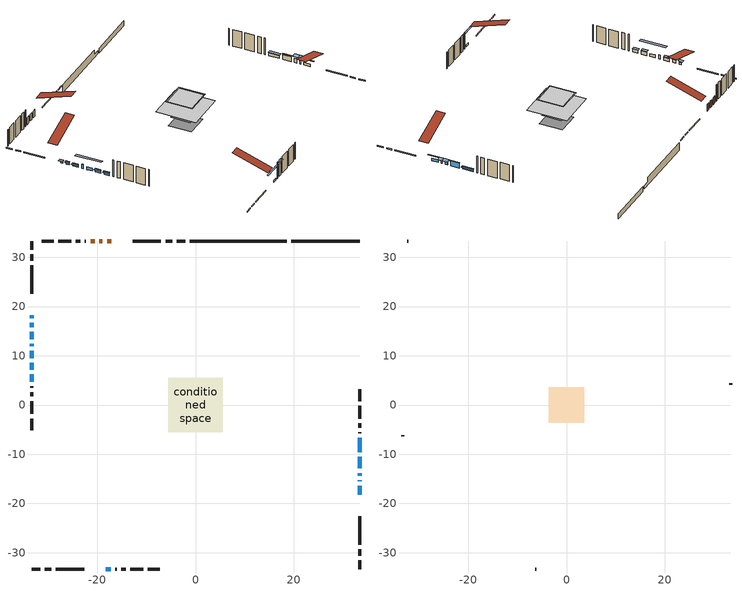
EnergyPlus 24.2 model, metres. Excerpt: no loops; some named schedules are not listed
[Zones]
conditioned space
 floor outside (Floor1 construction): -2.69,-2.69 -2.69,2.69 2.69,2.69 2.69,-2.69 z1.25
 floor adiabatic (AdiabaticFloorConstruction): -5.55,-5.55 -5.55,5.55 5.55,5.55 5.55,-5.55 z3.69
 floor foundation (Slab1 construction): -2.69,-2.69 -2.69,2.69 2.69,2.69 2.69,-2.69 z-1.28
 floor foundation (Slab1 construction 1): -3.2,-3.2 -3.2,3.2 3.2,3.2 3.2,-3.2 z-1.04
 wall outside (RimJoist1 construction): -2.07,33.32 -3.8,33.32 / -33.32,-33.32 -31.59,-33.32 / -33.32,33.32 -33.32,31.59 / 33.32,-33.32 33.32,-31.59 z1.25:1.55
 wall outside (RimJoist2 construction): -4.73,33.32 -6.09,33.32 / -30.66,-33.32 -29.3,-33.32 / -33.32,30.66 -33.32,29.3 / 33.32,-30.66 33.32,-29.3 z1.25:1.55
 wall outside (RimJoist3 construction): -7.02,33.32 -12.75,33.32 / -28.37,-33.32 -22.64,-33.32 / -33.32,28.37 -33.32,22.64 / 33.32,-28.37 33.32,-22.64 z1.25:1.55
 wall outside (AdiabaticWallConstruction 1): -17.16,33.32 -17.97,33.32 / -18.89,33.32 -19.52,33.32 / -20.45,33.32 -21.32,33.32 z1.25:3.28
 wall outside (AdiabaticWallConstruction): -33.32,18.22 -33.32,17.61 / -18.22,-33.32 -17.21,-33.32 z1.25:1.86; -33.32,16.69 -33.32,15.77 z1.25:2.17; -33.32,14.84 -33.32,13.37 / -33.32,11 -33.32,9.53 / -33.32,6.2 -33.32,4.73 / 33.32,-9.63 33.32,-6.69 z1.25:2.11; 33.32,-18.22 33.32,-16.45 z1.25:2.01; -33.32,12.44 -33.32,11.93 / 33.32,-15.52 33.32,-15.31 / 33.32,-14.39 33.32,-13.83 z1.25:2.47; 33.32,-12.9 33.32,-10.56 z1.25:2.67; -33.32,8.6 -33.32,7.13 z1.25:2.27
 wall outside (Wall1 construction): -22.25,33.32 -22.5,33.32 / -16.28,-33.32 -16.03,-33.32 / -33.32,3.8 -33.32,3.55 / 33.32,-5.76 33.32,-5.51 z1.25:6.13
 wall outside (Wall2 construction): -23.43,33.32 -24.32,33.32 / -15.1,-33.32 -14.21,-33.32 / -33.32,2.62 -33.32,1.73 / 33.32,-4.58 33.32,-3.69 z1.25:6.13
 wall outside (Wall3 construction): -25.25,33.32 -27.87,33.32 / -13.28,-33.32 -10.66,-33.32 / -33.32,0.81 -33.32,-1.82 / 33.32,-2.76 33.32,-0.14 z1.25:6.13
 wall outside (Wall4 construction): -28.8,33.32 -31.23,33.32 / -9.73,-33.32 -7.3,-33.32 / -33.32,-2.75 -33.32,-5.18 / 33.32,0.79 33.32,3.22 z1.25:6.13
 wall foundation (FoundationWall1 construction): 33.32,33.32 19.45,33.32 z-1.28:0.15
 wall foundation (FoundationWall2 construction): -1.14,33.32,-1.04 -1.14,33.32,1.25 16.55,33.32,1.25 16.55,33.32,-0.07 18.52,33.32,-0.07 18.52,33.32,-1.04
 window (WindowConstruction 7): -33.32,18.22 -33.32,17.61 z1.25:1.86
 window (WindowConstruction 5): -33.32,16.68 -33.32,15.77 z1.25:2.16
 window (WindowConstruction 6): -33.32,14.84 -33.32,13.37 z1.25:2.11
 window (WindowConstruction 10): 33.32,-18.22 33.32,-16.45 z1.25:2.01
 window (WindowConstruction 11): -33.32,12.44 -33.32,11.93 z1.25:2.47
 window (WindowConstruction 12): -18.22,-33.32 -17.21,-33.32 z1.25:1.86
 window (WindowConstruction 8): 33.32,-15.52 33.32,-15.31 z1.25:2.47
 window (WindowConstruction 9): 33.32,-14.38 33.32,-13.83 z1.25:2.47
 window (WindowConstruction): 33.32,-12.9 33.32,-10.56 z1.25:2.67
 window (WindowConstruction 1): -33.32,11 -33.32,9.53 z1.25:2.11
 window (WindowConstruction 2): -33.32,8.6 -33.32,7.13 z1.25:2.26
 window (WindowConstruction 3): -33.32,6.2 -33.32,4.73 z1.25:2.11
 window (WindowConstruction 4): 33.32,-9.63 33.32,-6.69 z1.25:2.11
 door (Door): -17.16,33.32 -17.96,33.32 z1.25:3.28
 door (Door 1): -18.89,33.32 -19.52,33.32 z1.25:3.28
 door (Door 2): -20.45,33.32 -21.32,33.32 z1.25:3.28
 ceiling adiabatic (AdiabaticFloorConstruction): 5.55,-5.55 5.55,5.55 -5.55,5.55 -5.55,-5.55 z3.69
attic - vented
 floor to conditioned space (Floor2 construction Reversed): -3.4,-3.4 -3.4,3.4 3.4,3.4 3.4,-3.4 z6.13
 floor to conditioned space (Floor3 construction Reversed): -3.64,-3.64 -3.64,3.64 3.64,3.64 3.64,-3.64 z6.13
 wall outside (Wall5 construction): -32.16,33.32 -32.39,33.32 / -6.37,-33.32 -6.14,-33.32 / -33.32,-6.11 -33.32,-6.33 / 33.32,4.15 33.32,4.38 z1.25:6.13
 roof outside (Roof1 construction): -16.23,33.32,6.13 -16.23,23.61,9.36 -13.68,23.61,9.36 -13.68,33.32,6.13; -19.15,-33.32,6.13 -19.15,-23.61,9.36 -21.71,-23.61,9.36 -21.71,-33.32,6.13; -33.32,19.15,6.13 -23.61,19.15,9.36 -23.61,21.71,9.36 -33.32,21.71,6.13; 33.32,-19.15,6.13 23.61,-19.15,9.36 23.61,-21.71,9.36 33.32,-21.71,6.13
shading: -33.32,17.31 -33.32,18.52 -34.07,18.52 -34.07,17.31 z2.16; -33.32,15.71 -33.32,16.75 -34.07,16.75 -34.07,15.71 z2.23; -33.32,13.31 -33.32,14.9 -34.07,14.9 -34.07,13.31 z2.17; 33.32,-15.54 33.32,-19.13 33.61,-19.13 33.61,-15.54 z2.92; -13.55,-33.32 -21.88,-33.32 -21.88,-33.61 -13.55,-33.61 z5.52; 33.32,-14.85 33.32,-15.98 34.53,-15.98 34.53,-14.85 z2.93; 33.32,-13.37 33.32,-14.84 34.53,-14.84 34.53,-13.37 z2.93; 33.32,-10.41 33.32,-13.05 33.61,-13.05 33.61,-10.41 z2.82; -33.32,6.63 -33.32,13.9 -34.07,13.9 -34.07,6.63 z5.01; -33.32,7.07 -33.32,8.66 -34.07,8.66 -34.07,7.07 z2.33; -33.32,4.67 -33.32,6.26 -34.07,6.26 -34.07,4.67 z2.17; 33.32,-6.62 33.32,-9.69 34.07,-9.69 34.07,-6.62 z2.17
[Building]
Building 1: Terrain=Suburbs
[Site:Location]
Point Petre AUT_ON: Latitude {deg}=43.83; Longitude {deg}=-77.15; Time Zone {hr}=-5; Elevation {m}=79; Keep Site Location Information=Yes
[Site:GroundTemperature:Shallow]
3.7516, 1.80644, 1.65067, 2.57374, 6.27937, 9.96774, 13.1654, 15.191, 15.363, 13.7156, 10.5995, 7.02426
[Site:WaterMainsTemperature]
Calculation Method=Schedule; Temperature Schedule=mains temperature schedule
[Material] Roughness=Rough; Thermal Absorptance=0.9
Name | Thickness {m} | Conductivity {W/m-K} | Density {kg/m3} | Specific Heat {J/kg-K} | Solar Absorptance | Visible Absorptance
asphalt or fiberglass shingles | 0.00635 | 0.162714 | 1121.4 | 1465.45 | 0.4 | 0.4
ceiling loosefill ins | 0.0846667 | 0.0480833 | 16.02 | 1046.75 | 0.7 | 0.7
ceiling loosefill ins 1 | 0.169333 | 0.0480833 | 16.02 | 1046.75 | 0.7 | 0.7
ceiling stud and cavity | 0.1397 | 0.0854006 | 65.682 | 1177.47 | 0.7 | 0.7
ceiling stud and cavity 1 | 0.1397 | 0.376001 | 65.682 | 1177.47 | 0.7 | 0.7
concrete 4.0 in. | 0.1016 | 1.803125 | 2242.8 | 837.4 | 0.7 | 0.7
concrete 8.0 in. | 0.2032 | 1.803125 | 2242.8 | 837.4 | 0.7 | 0.7
door material | 0.04445 | 0.188738 | 512.64 | 1214.23 | 0.7 | 0.7
door material 1 | 0.04445 | 0.0451087 | 512.64 | 1214.23 | 0.7 | 0.7
floor covering | 0.0127 | 0.0433444 | 54.468 | 1339.84 | 0.6 | 0.6
floor rigid ins | 0.051816 | 0.029427 | 32.04 | 1214.23 | 0.7 | 0.7
floor rigid ins 1; wall rigid ins | 0.512978 | 0.029427 | 32.04 | 1214.23 | 0.7 | 0.7
floor stud and cavity | 0.1397 | 0.358674 | 92.3553 | 1139.71 | 0.7 | 0.7
floor stud and cavity 1 | 0.1397 | 1.75129 | 37.0049 | 1207.88 | 0.7 | 0.7
furniture material conditioned space 1 | 0.1524 | 0.115458 | 640.8 | 1214.23 | 0.6 | 0.6
gypsum board | 0.0127 | 0.160291 | 801 | 837.4 | 0.6 | 0.6
osb sheathing 0.5 in. | 0.0127 | 0.115458 | 512.64 | 1214.23 | 0.7 | 0.7
osb sheathing 0.75 in. | 0.01905 | 0.115458 | 512.64 | 1214.23 | 0.7 | 0.7
osb sheathing 2.0 in. | 0.0508 | 0.115458 | 512.64 | 1214.23 | 0.7 | 0.7
rim joist stud and cavity | 0.0508 | 0.322509 | 50.32683 | 1063.81 | 0.6 | 0.6
rim joist stud and cavity 1 | 0.0508 | 0.0456069 | 125.044 | 1163.47 | 0.6 | 0.6
rim joist stud and cavity 2 | 0.0508 | 0.859146 | 125.044 | 1163.47 | 0.6 | 0.6
wall stud and cavity | 0.1397 | 0.161917 | 139.0536 | 1170.24 | 0.7 | 0.7
wall stud and cavity 1 | 0.1397 | 0.130064 | 139.0536 | 1170.24 | 0.7 | 0.7
wall stud and cavity 2 | 0.1397 | 0.0985572 | 139.0536 | 1170.24 | 0.7 | 0.7
wall stud and cavity 3 | 0.1397 | 0.116675 | 139.0536 | 1170.24 | 0.7 | 0.7
wall stud and cavity 4 | 0.0889 | 6.1454 | 50.32683 | 1063.81 | 0.6 | 0.6
wall stud and cavity 5 | 0.0889 | 0.380278 | 52.3479 | 1209.89 | 0.7 | 0.7
wall stud and cavity 6 | 0.0889 | 0.391764 | 83.0341 | 1211.67 | 0.7 | 0.7
wood siding | 0.0254 | 0.102417 | 544.68 | 1172.36 | 0.4 | 0.4
wood siding 1 | 0.00254 | 0.102417 | 544.68 | 1172.36 | 0.4 | 0.4
wood siding 2; wood siding 3; wood siding 4 | 0.0254 | 0.102417 | 544.68 | 1172.36 | 0.7 | 0.7
[WindowMaterial:SimpleGlazingSystem]
Name | U-Factor {W/m2-K} | Solar Heat Gain Coefficient
WindowMaterial | 2.12868 | 0.61
WindowMaterial 1 | 2.23089 | 0.52
WindowMaterial 10 | 3.79347 | 0.69
WindowMaterial 11 | 2.76064 | 0.61
WindowMaterial 2 | 3.68162 | 0.7
WindowMaterial 3 | 2.11051 | 0.61
WindowMaterial 4 | 3.76906 | 0.69
WindowMaterial 5 | 2.22521 | 0.52
WindowMaterial 6 | 2.19568 | 0.54
WindowMaterial 7 | 5.20275 | 0.65
WindowMaterial 8 | 2.91622 | 0.41
WindowMaterial 9 | 2.44495 | 0.57
[Construction]
AdiabaticFloorConstruction: floor stud and cavity 1, floor rigid ins 1, osb sheathing 0.75 in., floor covering
AdiabaticWallConstruction: wood siding 3, wall rigid ins, wall stud and cavity 5, gypsum board
AdiabaticWallConstruction 1: wood siding 4, wall rigid ins, wall stud and cavity 5, gypsum board
Door; Door 1: door material
Door 2: door material 1
Floor1 construction: floor stud and cavity, floor rigid ins, osb sheathing 0.75 in., floor covering
Floor2 construction Reversed: gypsum board, ceiling stud and cavity, ceiling loosefill ins
Floor3 construction Reversed: gypsum board, ceiling stud and cavity 1, ceiling loosefill ins 1
FoundationWall1 construction; FoundationWall2 construction: concrete 8.0 in.
furniture construction conditioned space 1: furniture material conditioned space 1
PartitionWallConstruction: gypsum board, wall stud and cavity 6, gypsum board
RimJoist1 construction: wood siding 2, rim joist stud and cavity
RimJoist2 construction: wood siding 2, osb sheathing 2.0 in., rim joist stud and cavity 1
RimJoist3 construction: wood siding 2, osb sheathing 2.0 in., rim joist stud and cavity 2
Roof1 construction: asphalt or fiberglass shingles
Slab1 construction; Slab1 construction 1: concrete 4.0 in.
Wall1 construction: wood siding, osb sheathing 0.5 in., wall stud and cavity, gypsum board
Wall2 construction: wood siding, osb sheathing 0.5 in., wall stud and cavity 1, gypsum board
Wall3 construction: wood siding, osb sheathing 0.5 in., wall stud and cavity 2, gypsum board
Wall4 construction: wood siding, osb sheathing 0.5 in., wall stud and cavity 3, gypsum board
Wall5 construction: wood siding 1, wall stud and cavity 4
WindowConstruction: WindowMaterial
WindowConstruction 1: WindowMaterial 1
WindowConstruction 10: WindowMaterial 10
WindowConstruction 11; WindowConstruction 12: WindowMaterial 11
WindowConstruction 2: WindowMaterial 2
WindowConstruction 3: WindowMaterial 3
WindowConstruction 4: WindowMaterial 4
WindowConstruction 5: WindowMaterial 5
WindowConstruction 6: WindowMaterial 6
WindowConstruction 7: WindowMaterial 7
WindowConstruction 8: WindowMaterial 8
WindowConstruction 9: WindowMaterial 9
[Zone] Multiplier=1; Part of Total Floor Area=Yes
Name | Volume {m3}
attic - vented | 52.1837
conditioned space | 465.3
[Space]
Name | Zone | Volume {m3}
attic - vented 1 | attic - vented | 52.1837
conditioned space 1 | conditioned space | 465.3
[ZoneInfiltration:EffectiveLeakageArea]
infil attic - vented 1: Zone or Space=attic - vented 1; Schedule=Always On Discrete; Effective Air Leakage Area {cm2}=3612.36; Stack Coefficient=0.000564146; Wind Coefficient=1.60478e-05
[ZoneMixing]
whole house fan mix: Zone or Space=attic - vented; Schedule=Always On Continuous; Design Flow Rate Calculation Method=Flow/Zone; Design Flow Rate {m3/s}=0; Source Zone or Space=conditioned space
[SurfaceProperty:ExposedFoundationPerimeter] Exposed Perimeter Calculation Method=TotalExposedPerimeter
Name | Total Exposed Perimeter {m}
Slab1 | 13.868
Slab1 1 | 19.66
[InternalMass] Zone or ZoneList=conditioned space; Space or SpaceList=conditioned space 1
Name | Construction | Surface Area {m2}
furniture mass conditioned space 1 | furniture construction conditioned space 1 | 88.7521
partition wall mass | PartitionWallConstruction | 221.88
[Lights]
interior lighting: Zone or ZoneList or Space or SpaceList=conditioned space 1; Schedule=interior lighting schedule; Design Level Calculation Method=LightingLevel; Lighting Level {W}=343.2; Return Air Fraction=0; Fraction Radiant=0.6; Fraction Visible=0.2; Fraction Replaceable=1
[People]
occupants: Zone or ZoneList or Space or SpaceList=conditioned space 1; Number of People Schedule=occupants schedule; Number of People Calculation Method=People; Number of People=3; Fraction Radiant=0.314171; Sensible Heat Fraction=0.56303; Activity Level Schedule=occupants activity schedule; Carbon Dioxide Generation Rate {m3/s-W}=0; Enable ASHRAE 55 Comfort Warnings=No; Mean Radiant Temperature Calculation Type=EnclosureAveraged
[ElectricEquipment] Zone or ZoneList or Space or SpaceList=conditioned space 1; Design Level Calculation Method=EquipmentLevel
Name | Schedule | Design Level {W} | Fraction Latent | Fraction Radiant | Fraction Lost
clothes dryer | clothes dryer schedule | 140.772 | 0.015 | 0.081 | 0.85
clothes washer | clothes washer schedule | 32.1985 | 0.03 | 0.162 | 0.7
cooking range | cooking range schedule | 215.147 | 0.08 | 0.432 | 0.2
dishwasher | dishwasher schedule | 66.8632 | 0.3 | 0.18 | 0.4
fridge | fridge schedule | 72.9452 | 0 | 0.6 | 0
mech vent bath fan 0 | mech vent bath fan 0 schedule | 50.2 | 0 | 0 | 1
mech vent house fan | mech vent house fan schedule | 0 | 0 | 0 | 1
mech vent house fan cfis | mech vent house fan cfis schedule | 0 | 0 | 0 | 0
misc plug loads | misc plug loads schedule | 494.7 | 0.045 | 0.513 | 0.1
whole house fan | Always On Discrete | 0 | 0 | 0 | 1
[OtherEquipment] Zone or ZoneList or Space or SpaceList=conditioned space 1; Design Level Calculation Method=EquipmentLevel
Name | Fuel Type | Schedule | Design Level {W} | Fraction Latent | Fraction Radiant | Fraction Lost
clothes dryer 1 | Electricity | clothes dryer schedule | 0 | 0.015 | 0.081 | 0.85
cooking range 1 | Electricity | cooking range schedule | 0 | 0.08 | 0.432 | 0.2
general water use latent | None | general water use schedule | 62.594 | 1 | 0 | 0
general water use sensible | None | general water use schedule | -61.6891 | 0 | 0.6 | 0
mech vent house fan latent load | None | Always On Discrete | 0 | 1 | 0 | 0
mech vent house fan sensible load | None | Always On Discrete | 0 | 0 | 0 | 0
water heater energy adjustment1 | Electricity | Always On Discrete | 0.01 | 0 | 0 | 1
[ZoneInfiltration:DesignFlowRate] Zone or ZoneList or Space or SpaceList=conditioned space 1; Schedule=Always On Discrete; Design Flow Rate Calculation Method=Flow/Zone; Design Flow Rate {m3/s}=0
infil flow; natural vent flow; whole house fan flow
[Foundation:Kiva] Initial Indoor Air Temperature {C}=18; Wall Depth Below Slab {m}=0.2032
Name | Wall Height Above Grade {m}
Foundation Kiva 1 | 0.149992
Foundation Kiva 2 | 1.24998
[Foundation:Kiva:Settings]
Soil Conductivity {W/m-K}=0.849921; Soil Density {kg/m3}=1842.3; Soil Specific Heat {J/kg-K}=418.7; Ground Solar Absorptivity=0.9; Ground Thermal Absorptivity=0.9; Ground Surface Roughness {m}=0.03; Far-Field Width {m}=40; Deep-Ground Boundary Condition=ZeroFlux; Deep-Ground Depth {m}=40; Minimum Cell Dimension {m}=0.2; Maximum Cell Growth Coefficient=3; Simulation Timestep=Timestep
[Exterior:Lights]
exterior lighting: Schedule=exterior lighting schedule; Design Level {W}=75.6
[Schedule:Constant]
Name | Hourly Value
Always On Continuous; mech vent house fan schedule; mech vent house fan cfis schedule; Always On Discrete | 1
occupants activity schedule | 117.228
fridge schedule | 0
[Schedule:Week:Daily]
interior lighting schedule Week Rule - Jan1-Jan27: interior lighting schedule day, interior lighting schedule day, interior lighting schedule day, interior lighting schedule day, interior lighting schedule day, interior lighting schedule day, interior lighting schedule day, interior lighting schedule default day, interior lighting schedule default day, interior lighting schedule default day, interior lighting schedule default day, interior lighting schedule default day
interior lighting schedule Week Rule - Jan28-Feb3: interior lighting schedule day, interior lighting schedule day, interior lighting schedule day, interior lighting schedule day, interior lighting schedule day 1, interior lighting schedule day 1, interior lighting schedule day 1, interior lighting schedule default day, interior lighting schedule default day, interior lighting schedule default day, interior lighting schedule default day, interior lighting schedule default day
interior lighting schedule Week Rule - Feb4-Feb24: interior lighting schedule day 1, interior lighting schedule day 1, interior lighting schedule day 1, interior lighting schedule day 1, interior lighting schedule day 1, interior lighting schedule day 1, interior lighting schedule day 1, interior lighting schedule default day, interior lighting schedule default day, interior lighting schedule default day, interior lighting schedule default day, interior lighting schedule default day
interior lighting schedule Week Rule - Feb25-Mar3: interior lighting schedule day 1, interior lighting schedule day 1, interior lighting schedule day 1, interior lighting schedule day 1, interior lighting schedule day 2, interior lighting schedule day 2, interior lighting schedule day 2, interior lighting schedule default day, interior lighting schedule default day, interior lighting schedule default day, interior lighting schedule default day, interior lighting schedule default day
interior lighting schedule Week Rule - Mar4-Mar31: interior lighting schedule day 2, interior lighting schedule day 2, interior lighting schedule day 2, interior lighting schedule day 2, interior lighting schedule day 2, interior lighting schedule day 2, interior lighting schedule day 2, interior lighting schedule default day, interior lighting schedule default day, interior lighting schedule default day, interior lighting schedule default day, interior lighting schedule default day
interior lighting schedule Week Rule - Apr1-Apr28: interior lighting schedule day 3, interior lighting schedule day 3, interior lighting schedule day 3, interior lighting schedule day 3, interior lighting schedule day 3, interior lighting schedule day 3, interior lighting schedule day 3, interior lighting schedule default day, interior lighting schedule default day, interior lighting schedule default day, interior lighting schedule default day, interior lighting schedule default day
interior lighting schedule Week Rule - Apr29-May5: interior lighting schedule day 3, interior lighting schedule day 3, interior lighting schedule day 4, interior lighting schedule day 4, interior lighting schedule day 4, interior lighting schedule day 4, interior lighting schedule day 4, interior lighting schedule default day, interior lighting schedule default day, interior lighting schedule default day, interior lighting schedule default day, interior lighting schedule default day
interior lighting schedule Week Rule - May6-May26: interior lighting schedule day 4, interior lighting schedule day 4, interior lighting schedule day 4, interior lighting schedule day 4, interior lighting schedule day 4, interior lighting schedule day 4, interior lighting schedule day 4, interior lighting schedule default day, interior lighting schedule default day, interior lighting schedule default day, interior lighting schedule default day, interior lighting schedule default day
interior lighting schedule Week Rule - May27-Jun2: interior lighting schedule day 4, interior lighting schedule day 4, interior lighting schedule day 4, interior lighting schedule day 4, interior lighting schedule day 4, interior lighting schedule day 5, interior lighting schedule day 5, interior lighting schedule default day, interior lighting schedule default day, interior lighting schedule default day, interior lighting schedule default day, interior lighting schedule default day
interior lighting schedule Week Rule - Jun3-Jun30: interior lighting schedule day 5, interior lighting schedule day 5, interior lighting schedule day 5, interior lighting schedule day 5, interior lighting schedule day 5, interior lighting schedule day 5, interior lighting schedule day 5, interior lighting schedule default day, interior lighting schedule default day, interior lighting schedule default day, interior lighting schedule default day, interior lighting schedule default day
interior lighting schedule Week Rule - Jul1-Jul28: interior lighting schedule day 6, interior lighting schedule day 6, interior lighting schedule day 6, interior lighting schedule day 6, interior lighting schedule day 6, interior lighting schedule day 6, interior lighting schedule day 6, interior lighting schedule default day, interior lighting schedule default day, interior lighting schedule default day, interior lighting schedule default day, interior lighting schedule default day
interior lighting schedule Week Rule - Jul29-Aug4: interior lighting schedule day 6, interior lighting schedule day 6, interior lighting schedule day 6, interior lighting schedule day 7, interior lighting schedule day 7, interior lighting schedule day 7, interior lighting schedule day 7, interior lighting schedule default day, interior lighting schedule default day, interior lighting schedule default day, interior lighting schedule default day, interior lighting schedule default day
interior lighting schedule Week Rule - Aug5-Aug25: interior lighting schedule day 7, interior lighting schedule day 7, interior lighting schedule day 7, interior lighting schedule day 7, interior lighting schedule day 7, interior lighting schedule day 7, interior lighting schedule day 7, interior lighting schedule default day, interior lighting schedule default day, interior lighting schedule default day, interior lighting schedule default day, interior lighting schedule default day
interior lighting schedule Week Rule - Aug26-Sep1: interior lighting schedule day 7, interior lighting schedule day 7, interior lighting schedule day 7, interior lighting schedule day 7, interior lighting schedule day 7, interior lighting schedule day 7, interior lighting schedule day 8, interior lighting schedule default day, interior lighting schedule default day, interior lighting schedule default day, interior lighting schedule default day, interior lighting schedule default day
interior lighting schedule Week Rule - Sep2-Sep29: interior lighting schedule day 8, interior lighting schedule day 8, interior lighting schedule day 8, interior lighting schedule day 8, interior lighting schedule day 8, interior lighting schedule day 8, interior lighting schedule day 8, interior lighting schedule default day, interior lighting schedule default day, interior lighting schedule default day, interior lighting schedule default day, interior lighting schedule default day
interior lighting schedule Week Rule - Sep30-Oct6: interior lighting schedule day 8, interior lighting schedule day 9, interior lighting schedule day 9, interior lighting schedule day 9, interior lighting schedule day 9, interior lighting schedule day 9, interior lighting schedule day 9, interior lighting schedule default day, interior lighting schedule default day, interior lighting schedule default day, interior lighting schedule default day, interior lighting schedule default day
interior lighting schedule Week Rule - Oct7-Oct27: interior lighting schedule day 9, interior lighting schedule day 9, interior lighting schedule day 9, interior lighting schedule day 9, interior lighting schedule day 9, interior lighting schedule day 9, interior lighting schedule day 9, interior lighting schedule default day, interior lighting schedule default day, interior lighting schedule default day, interior lighting schedule default day, interior lighting schedule default day
interior lighting schedule Week Rule - Oct28-Nov3: interior lighting schedule day 9, interior lighting schedule day 9, interior lighting schedule day 9, interior lighting schedule day 9, interior lighting schedule day 10, interior lighting schedule day 10, interior lighting schedule day 10, interior lighting schedule default day, interior lighting schedule default day, interior lighting schedule default day, interior lighting schedule default day, interior lighting schedule default day
interior lighting schedule Week Rule - Nov4-Nov24: interior lighting schedule day 10, interior lighting schedule day 10, interior lighting schedule day 10, interior lighting schedule day 10, interior lighting schedule day 10, interior lighting schedule day 10, interior lighting schedule day 10, interior lighting schedule default day, interior lighting schedule default day, interior lighting schedule default day, interior lighting schedule default day, interior lighting schedule default day
interior lighting schedule Week Rule - Nov25-Dec1: interior lighting schedule day 10, interior lighting schedule day 10, interior lighting schedule day 10, interior lighting schedule day 10, interior lighting schedule day 10, interior lighting schedule day 10, interior lighting schedule day 11, interior lighting schedule default day, interior lighting schedule default day, interior lighting schedule default day, interior lighting schedule default day, interior lighting schedule default day
interior lighting schedule Week Rule - Dec2-Dec31: interior lighting schedule day 11, interior lighting schedule day 11, interior lighting schedule day 11, interior lighting schedule day 11, interior lighting schedule day 11, interior lighting schedule day 11, interior lighting schedule day 11, interior lighting schedule default day, interior lighting schedule default day, interior lighting schedule default day, interior lighting schedule default day, interior lighting schedule default day
occupants schedule Week Rule - Jan1-Dec31: occupants schedule day, occupants schedule day, occupants schedule day, occupants schedule day, occupants schedule day, occupants schedule day, occupants schedule day, occupants schedule default day, occupants schedule default day, occupants schedule default day, occupants schedule default day, occupants schedule default day
clothes dryer schedule Week Rule - Jan1-Dec31: clothes dryer schedule day, clothes dryer schedule day, clothes dryer schedule day, clothes dryer schedule day, clothes dryer schedule day, clothes dryer schedule day, clothes dryer schedule day, clothes dryer schedule default day, clothes dryer schedule default day, clothes dryer schedule default day, clothes dryer schedule default day, clothes dryer schedule default day
clothes washer schedule Week Rule - Jan1-Dec31: clothes washer schedule day, clothes washer schedule day, clothes washer schedule day, clothes washer schedule day, clothes washer schedule day, clothes washer schedule day, clothes washer schedule day, clothes washer schedule default day, clothes washer schedule default day, clothes washer schedule default day, clothes washer schedule default day, clothes washer schedule default day
cooking range schedule Week Rule - Jan1-Dec31: cooking range schedule day, cooking range schedule day, cooking range schedule day, cooking range schedule day, cooking range schedule day, cooking range schedule day, cooking range schedule day, cooking range schedule default day, cooking range schedule default day, cooking range schedule default day, cooking range schedule default day, cooking range schedule default day
dishwasher schedule Week Rule - Jan1-Dec31: dishwasher schedule day, dishwasher schedule day, dishwasher schedule day, dishwasher schedule day, dishwasher schedule day, dishwasher schedule day, dishwasher schedule day, dishwasher schedule default day, dishwasher schedule default day, dishwasher schedule default day, dishwasher schedule default day, dishwasher schedule default day
mech vent bath fan 0 schedule Week Rule - Jan1-Dec31: mech vent bath fan 0 schedule day, mech vent bath fan 0 schedule day, mech vent bath fan 0 schedule day, mech vent bath fan 0 schedule day, mech vent bath fan 0 schedule day, mech vent bath fan 0 schedule day, mech vent bath fan 0 schedule day, mech vent bath fan 0 schedule default day, mech vent bath fan 0 schedule default day, mech vent bath fan 0 schedule default day, mech vent bath fan 0 schedule default day, mech vent bath fan 0 schedule default day
misc plug loads schedule Week Rule - Jan1-Dec31: misc plug loads schedule day, misc plug loads schedule day, misc plug loads schedule day, misc plug loads schedule day, misc plug loads schedule day, misc plug loads schedule day, misc plug loads schedule day, misc plug loads schedule default day, misc plug loads schedule default day, misc plug loads schedule default day, misc plug loads schedule default day, misc plug loads schedule default day
general water use schedule Week Rule - Jan1-Dec31: general water use schedule day, general water use schedule day, general water use schedule day, general water use schedule day, general water use schedule day, general water use schedule day, general water use schedule day, general water use schedule default day, general water use schedule default day, general water use schedule default day, general water use schedule default day, general water use schedule default day
exterior lighting schedule Week Rule - Jan1-Jan27: exterior lighting schedule day, exterior lighting schedule day, exterior lighting schedule day, exterior lighting schedule day, exterior lighting schedule day, exterior lighting schedule day, exterior lighting schedule day, exterior lighting schedule default day, exterior lighting schedule default day, exterior lighting schedule default day, exterior lighting schedule default day, exterior lighting schedule default day
exterior lighting schedule Week Rule - Jan28-Feb3: exterior lighting schedule day, exterior lighting schedule day, exterior lighting schedule day, exterior lighting schedule day, exterior lighting schedule day 1, exterior lighting schedule day 1, exterior lighting schedule day 1, exterior lighting schedule default day, exterior lighting schedule default day, exterior lighting schedule default day, exterior lighting schedule default day, exterior lighting schedule default day
exterior lighting schedule Week Rule - Feb4-Feb24: exterior lighting schedule day 1, exterior lighting schedule day 1, exterior lighting schedule day 1, exterior lighting schedule day 1, exterior lighting schedule day 1, exterior lighting schedule day 1, exterior lighting schedule day 1, exterior lighting schedule default day, exterior lighting schedule default day, exterior lighting schedule default day, exterior lighting schedule default day, exterior lighting schedule default day
exterior lighting schedule Week Rule - Feb25-Mar3: exterior lighting schedule day 1, exterior lighting schedule day 1, exterior lighting schedule day 1, exterior lighting schedule day 1, exterior lighting schedule day 2, exterior lighting schedule day 2, exterior lighting schedule day 2, exterior lighting schedule default day, exterior lighting schedule default day, exterior lighting schedule default day, exterior lighting schedule default day, exterior lighting schedule default day
exterior lighting schedule Week Rule - Mar4-Mar31: exterior lighting schedule day 2, exterior lighting schedule day 2, exterior lighting schedule day 2, exterior lighting schedule day 2, exterior lighting schedule day 2, exterior lighting schedule day 2, exterior lighting schedule day 2, exterior lighting schedule default day, exterior lighting schedule default day, exterior lighting schedule default day, exterior lighting schedule default day, exterior lighting schedule default day
exterior lighting schedule Week Rule - Apr1-Apr28: exterior lighting schedule day 3, exterior lighting schedule day 3, exterior lighting schedule day 3, exterior lighting schedule day 3, exterior lighting schedule day 3, exterior lighting schedule day 3, exterior lighting schedule day 3, exterior lighting schedule default day, exterior lighting schedule default day, exterior lighting schedule default day, exterior lighting schedule default day, exterior lighting schedule default day
exterior lighting schedule Week Rule - Apr29-May5: exterior lighting schedule day 3, exterior lighting schedule day 3, exterior lighting schedule day 4, exterior lighting schedule day 4, exterior lighting schedule day 4, exterior lighting schedule day 4, exterior lighting schedule day 4, exterior lighting schedule default day, exterior lighting schedule default day, exterior lighting schedule default day, exterior lighting schedule default day, exterior lighting schedule default day
exterior lighting schedule Week Rule - May6-May26: exterior lighting schedule day 4, exterior lighting schedule day 4, exterior lighting schedule day 4, exterior lighting schedule day 4, exterior lighting schedule day 4, exterior lighting schedule day 4, exterior lighting schedule day 4, exterior lighting schedule default day, exterior lighting schedule default day, exterior lighting schedule default day, exterior lighting schedule default day, exterior lighting schedule default day
exterior lighting schedule Week Rule - May27-Jun2: exterior lighting schedule day 4, exterior lighting schedule day 4, exterior lighting schedule day 4, exterior lighting schedule day 4, exterior lighting schedule day 4, exterior lighting schedule day 5, exterior lighting schedule day 5, exterior lighting schedule default day, exterior lighting schedule default day, exterior lighting schedule default day, exterior lighting schedule default day, exterior lighting schedule default day
exterior lighting schedule Week Rule - Jun3-Jun30: exterior lighting schedule day 5, exterior lighting schedule day 5, exterior lighting schedule day 5, exterior lighting schedule day 5, exterior lighting schedule day 5, exterior lighting schedule day 5, exterior lighting schedule day 5, exterior lighting schedule default day, exterior lighting schedule default day, exterior lighting schedule default day, exterior lighting schedule default day, exterior lighting schedule default day
exterior lighting schedule Week Rule - Jul1-Jul28: exterior lighting schedule day 6, exterior lighting schedule day 6, exterior lighting schedule day 6, exterior lighting schedule day 6, exterior lighting schedule day 6, exterior lighting schedule day 6, exterior lighting schedule day 6, exterior lighting schedule default day, exterior lighting schedule default day, exterior lighting schedule default day, exterior lighting schedule default day, exterior lighting schedule default day
exterior lighting schedule Week Rule - Jul29-Aug4: exterior lighting schedule day 6, exterior lighting schedule day 6, exterior lighting schedule day 6, exterior lighting schedule day 7, exterior lighting schedule day 7, exterior lighting schedule day 7, exterior lighting schedule day 7, exterior lighting schedule default day, exterior lighting schedule default day, exterior lighting schedule default day, exterior lighting schedule default day, exterior lighting schedule default day
[Schedule:Year]
interior lighting schedule: interior lighting schedule Week Rule - Jan1-Jan27, 1, 1, 1, 27, interior lighting schedule Week Rule - Jan28-Feb3, 1, 28, 2, 3, interior lighting schedule Week Rule - Feb4-Feb24, 2, 4, 2, 24, interior lighting schedule Week Rule - Feb25-Mar3, 2, 25, 3, 3, interior lighting schedule Week Rule - Mar4-Mar31, 3, 4, 3, 31, interior lighting schedule Week Rule - Apr1-Apr28, 4, 1, 4, 28, interior lighting schedule Week Rule - Apr29-May5, 4, 29, 5, 5, interior lighting schedule Week Rule - May6-May26, 5, 6, 5, 26, interior lighting schedule Week Rule - May27-Jun2, 5, 27, 6, 2, interior lighting schedule Week Rule - Jun3-Jun30, 6, 3, 6, 30, interior lighting schedule Week Rule - Jul1-Jul28, 7, 1, 7, 28, interior lighting schedule Week Rule - Jul29-Aug4, 7, 29, 8, 4, interior lighting schedule Week Rule - Aug5-Aug25, 8, 5, 8, 25, interior lighting schedule Week Rule - Aug26-Sep1, 8, 26, 9, 1, interior lighting schedule Week Rule - Sep2-Sep29, 9, 2, 9, 29, interior lighting schedule Week Rule - Sep30-Oct6, 9, 30, 10, 6, interior lighting schedule Week Rule - Oct7-Oct27, 10, 7, 10, 27, interior lighting schedule Week Rule - Oct28-Nov3, 10, 28, 11, 3, interior lighting schedule Week Rule - Nov4-Nov24, 11, 4, 11, 24, interior lighting schedule Week Rule - Nov25-Dec1, 11, 25, 12, 1, interior lighting schedule Week Rule - Dec2-Dec31, 12, 2, 12, 31
occupants schedule: occupants schedule Week Rule - Jan1-Dec31, 1, 1, 12, 31
clothes dryer schedule: clothes dryer schedule Week Rule - Jan1-Dec31, 1, 1, 12, 31
clothes washer schedule: clothes washer schedule Week Rule - Jan1-Dec31, 1, 1, 12, 31
cooking range schedule: cooking range schedule Week Rule - Jan1-Dec31, 1, 1, 12, 31
dishwasher schedule: dishwasher schedule Week Rule - Jan1-Dec31, 1, 1, 12, 31
mech vent bath fan 0 schedule: mech vent bath fan 0 schedule Week Rule - Jan1-Dec31, 1, 1, 12, 31
misc plug loads schedule: misc plug loads schedule Week Rule - Jan1-Dec31, 1, 1, 12, 31
general water use schedule: general water use schedule Week Rule - Jan1-Dec31, 1, 1, 12, 31
exterior lighting schedule: exterior lighting schedule Week Rule - Jan1-Jan27, 1, 1, 1, 27, exterior lighting schedule Week Rule - Jan28-Feb3, 1, 28, 2, 3, exterior lighting schedule Week Rule - Feb4-Feb24, 2, 4, 2, 24, exterior lighting schedule Week Rule - Feb25-Mar3, 2, 25, 3, 3, exterior lighting schedule Week Rule - Mar4-Mar31, 3, 4, 3, 31, exterior lighting schedule Week Rule - Apr1-Apr28, 4, 1, 4, 28, exterior lighting schedule Week Rule - Apr29-May5, 4, 29, 5, 5, exterior lighting schedule Week Rule - May6-May26, 5, 6, 5, 26, exterior lighting schedule Week Rule - May27-Jun2, 5, 27, 6, 2, exterior lighting schedule Week Rule - Jun3-Jun30, 6, 3, 6, 30, exterior lighting schedule Week Rule - Jul1-Jul28, 7, 1, 7, 28, exterior lighting schedule Week Rule - Jul29-Aug4, 7, 29, 8, 4, exterior lighting schedule Week Rule - Aug5-Aug25, 8, 5, 8, 25, exterior lighting schedule Week Rule - Aug26-Sep1, 8, 26, 9, 1, exterior lighting schedule Week Rule - Sep2-Sep29, 9, 2, 9, 29, exterior lighting schedule Week Rule - Sep30-Oct6, 9, 30, 10, 6, exterior lighting schedule Week Rule - Oct7-Oct27, 10, 7, 10, 27, exterior lighting schedule Week Rule - Oct28-Nov3, 10, 28, 11, 3, exterior lighting schedule Week Rule - Nov4-Nov24, 11, 4, 11, 24, exterior lighting schedule Week Rule - Nov25-Dec1, 11, 25, 12, 1, exterior lighting schedule Week Rule - Dec2-Dec31, 12, 2, 12, 31
[Schedule:Compact]
mains temperature schedule: Through: 01/01, For: AllDays, Until: 24:00, 7.83056, Through: 01/02, For: AllDays, Until: 24:00, 7.76444, Through: 01/03, For: AllDays, Until: 24:00, 7.69889, Through: 01/04, For: AllDays, Until: 24:00, 7.635, Through: 01/05, For: AllDays, Until: 24:00, 7.57222, Through: 01/06, For: AllDays, Until: 24:00, 7.51056, Through: 01/07, For: AllDays, Until: 24:00, 7.45, Through: 01/08, For: AllDays, Until: 24:00, 7.39111, Through: 01/09, For: AllDays, Until: 24:00, 7.33278, Through: 01/10, For: AllDays, Until: 24:00, 7.27667, Through: 01/11, For: AllDays, Until: 24:00, 7.22111, Through: 01/12, For: AllDays, Until: 24:00, 7.16722, Through: 01/13, For: AllDays, Until: 24:00, 7.11444, Through: 01/14, For: AllDays, Until: 24:00, 7.06333, Through: 01/15, For: AllDays, Until: 24:00, 7.01333, Through: 01/16, For: AllDays, Until: 24:00, 6.965, Through: 01/17, For: AllDays, Until: 24:00, 6.91778, Through: 01/18, For: AllDays, Until: 24:00, 6.87167, Through: 01/19, For: AllDays, Until: 24:00, 6.82778, Through: 01/20, For: AllDays, Until: 24:00, 6.78444, Through: 01/21, For: AllDays, Until: 24:00, 6.74333, Through: 01/22, For: AllDays, Until: 24:00, 6.70333, Through: 01/23, For: AllDays, Until: 24:00, 6.665, Through: 01/24, For: AllDays, Until: 24:00, 6.62778, Through: 01/25, For: AllDays, Until: 24:00, 6.59222, Through: 01/26, For: AllDays, Until: 24:00, 6.55833, Through: 01/27, For: AllDays, Until: 24:00, 6.52556, Through: 01/28, For: AllDays, Until: 24:00, 6.495, Through: 01/29, For: AllDays, Until: 24:00, 6.46556, Through: 01/30, For: AllDays, Until: 24:00, 6.43722, Through: 01/31, For: AllDays, Until: 24:00, 6.41111, Through: 02/01, For: AllDays, Until: 24:00, 6.38611, Through: 02/02, For: AllDays, Until: 24:00, 6.36333, Through: 02/03, For: AllDays, Until: 24:00, 6.34167, Through: 02/04, For: AllDays, Until: 24:00, 6.32111, Through: 02/05, For: AllDays, Until: 24:00, 6.30278, Through: 02/06, For: AllDays, Until: 24:00, 6.28611, Through: 02/07, For: AllDays, Until: 24:00, 6.27056, Through: 02/08, For: AllDays, Until: 24:00, 6.25722, Through: 02/09, For: AllDays, Until: 24:00, 6.245, Through: 02/10, For: AllDays, Until: 24:00, 6.23444, Through: 02/11, For: AllDays, Until: 24:00, 6.22556, Through: 02/12, For: AllDays, Until: 24:00, 6.21833, Through: 02/13, For: AllDays, Until: 24:00, 6.21278, Through: 02/14, For: AllDays, Until: 24:00, 6.20889, Through: 02/15, For: AllDays, Until: 24:00, 6.20611, Through: 02/16, For: AllDays, Until: 24:00, 6.20556, Through: 02/17, For: AllDays, Until: 24:00, 6.20611, Through: 02/18, For: AllDays, Until: 24:00, 6.20889, Through: 02/19, For: AllDays, Until: 24:00, 6.21278, Through: 02/20, For: AllDays, Until: 24:00, 6.21833, Through: 02/21, For: AllDays, Until: 24:00, 6.22556, Through: 02/22, For: AllDays, Until: 24:00, 6.235, Through: 02/23, For: AllDays, Until: 24:00, 6.245, Through: 02/24, For: AllDays, Until: 24:00, 6.25722, Through: 02/25, For: AllDays, Until: 24:00, 6.27111, Through: 02/26, For: AllDays, Until: 24:00, 6.28667, Through: 02/27, For: AllDays, Until: 24:00, 6.30333, Through: 02/28, For: AllDays, Until: 24:00, 6.32222, Through: 03/01, For: AllDays, Until: 24:00, 6.34222, Through: 03/02, For: AllDays, Until: 24:00, 6.36389, Through: 03/03, For: AllDays, Until: 24:00, 6.38722, Through: 03/04, For: AllDays, Until: 24:00, 6.41167, Through: 03/05, For: AllDays, Until: 24:00, 6.43833, Through: 03/06, For: AllDays, Until: 24:00, 6.46611, Through: 03/07, For: AllDays, Until: 24:00, 6.49556, Through: 03/08, For: AllDays, Until: 24:00, 6.52667, Through: 03/09, For: AllDays, Until: 24:00, 6.55944, Through: 03/10, For: AllDays, Until: 24:00, 6.59333, Through: 03/11, For: AllDays, Until: 24:00, 6.62889, Through: 03/12, For: AllDays, Until: 24:00, 6.66611, Through: 03/13, For: AllDays, Until: 24:00, 6.70444, Through: 03/14, For: AllDays, Until: 24:00, 6.74444, Through: 03/15, For: AllDays, Until: 24:00, 6.78611, Through: 03/16, For: AllDays, Until: 24:00, 6.82889, Through: 03/17, For: AllDays, Until: 24:00, 6.87333, Through: 03/18, For: AllDays, Until: 24:00, 6.91889, Through: 03/19, For: AllDays, Until: 24:00, 6.96611, Through: 03/20, For: AllDays, Until: 24:00, 7.015, Through: 03/21, For: AllDays, Until: 24:00, 7.065, Through: 03/22, For: AllDays, Until: 24:00, 7.11611, Through: 03/23, For: AllDays, Until: 24:00, 7.16889, Through: 03/24, For: AllDays, Until: 24:00, 7.22278, Through: 03/25, For: AllDays, Until: 24:00, 7.27833, Through: 03/26, For: AllDays, Until: 24:00, 7.335, Through: 03/27, For: AllDays, Until: 24:00, 7.39278, Through: 03/28, For: AllDays, Until: 24:00, 7.45222, Through: 03/29, For: AllDays, Until: 24:00, 7.51222, Through: 03/30, For: AllDays, Until: 24:00, 7.57389, Through: 03/31, For: AllDays, Until: 24:00, 7.63722, Through: 04/01, For: AllDays, Until: 24:00, 7.70111, Through: 04/02, For: AllDays, Until: 24:00, 7.76611, Through: 04/03, For: AllDays, Until: 24:00, 7.83278, Through: 04/04, For: AllDays, Until: 24:00, 7.90056, Through: 04/05, For: AllDays, Until: 24:00, 7.96889, Through: 04/06, For: AllDays, Until: 24:00, 8.03889, Through: 04/07, For: AllDays, Until: 24:00, 8.10944, Through: 04/08, For: AllDays, Until: 24:00, 8.18167, Through: 04/09, For: AllDays, Until: 24:00, 8.25444, Through: 04/10, For: AllDays, Until: 24:00, 8.32833, Through: 04/11, For: AllDays, Until: 24:00, 8.40333, Through: 04/12, For: AllDays, Until: 24:00, 8.47944, Through: 04/13, For: AllDays, Until: 24:00, 8.55611, Through: 04/14, For: AllDays, Until: 24:00, 8.63389, Through: 04/15, For: AllDays, Until: 24:00, 8.71278, Through: 04/16, For: AllDays, Until: 24:00, 8.79222, Through: 04/17, For: AllDays, Until: 24:00, 8.87278, Through: 04/18, For: AllDays, Until: 24:00, 8.95389, Through: 04/19, For: AllDays, Until: 24:00, 9.03611, Through: 04/20, For: AllDays, Until: 24:00, 9.11889, Through: 04/21, For: AllDays, Until: 24:00, 9.20222, Through: 04/22, For: AllDays, Until: 24:00, 9.28667, Through: 04/23, For: AllDays, Until: 24:00, 9.37167, Through: 04/24, For: AllDays, Until: 24:00, 9.45722, Through: 04/25, For: AllDays, Until: 24:00, 9.54389, Through: 04/26, For: AllDays, Until: 24:00, 9.63056, Through: 04/27, For: AllDays, Until: 24:00, 9.71833, Through: 04/28, For: AllDays, Until: 24:00, 9.80667, Through: 04/29, For: AllDays, Until: 24:00, 9.89556, Through: 04/30, For: AllDays, Until: 24:00, 9.98444, Through: 05/01, For: AllDays, Until: 24:00, 10.0744, Through: 05/02, For: AllDays, Until: 24:00, 10.1644, Through: 05/03, For: AllDays, Until: 24:00, 10.255, Through: 05/04, For: AllDays, Until: 24:00, 10.3461, Through: 05/05, For: AllDays, Until: 24:00, 10.4378, Through: 05/06, For: AllDays, Until: 24:00, 10.53, Through: 05/07, For: AllDays, Until: 24:00, 10.6222, Through: 05/08, For: AllDays, Until: 24:00, 10.7144, Through: 05/09, For: AllDays, Until: 24:00, 10.8072, Through: 05/10, For: AllDays, Until: 24:00, 10.9006, Through: 05/11, For: AllDays, Until: 24:00, 10.9939, Through: 05/12, For: AllDays, Until: 24:00, 11.0872, Through: 05/13, For: AllDays, Until: 24:00, 11.1806, Through: 05/14, For: AllDays, Until: 24:00, 11.2744, Through: 05/15, For: AllDays, Until: 24:00, 11.3683, Through: 05/16, For: AllDays, Until: 24:00, 11.4628, Through: 05/17, For: AllDays, Until: 24:00, 11.5567, Through: 05/18, For: AllDays, Until: 24:00, 11.6506, Through: 05/19, For: AllDays, Until: 24:00, 11.745, Through: 05/20, For: AllDays, Until: 24:00, 11.8389, Through: 05/21, For: AllDays, Until: 24:00, 11.9333, Through: 05/22, For: AllDays, Until: 24:00, 12.0272, Through: 05/23, For: AllDays, Until: 24:00, 12.1211, Through: 05/24, For: AllDays, Until: 24:00, 12.215, Through: 05/25, For: AllDays, Until: 24:00, 12.3083, Through: 05/26, For: AllDays, Until: 24:00, 12.4017, Through: 05/27, For: AllDays, Until: 24:00, 12.495, Through: 05/28, For: AllDays, Until: 24:00, 12.5878, Through: 05/29, For: AllDays, Until: 24:00, 12.6806, Through: 05/30, For: AllDays, Until: 24:00, 12.7728, Through: 05/31, For: AllDays, Until: 24:00, 12.865, Through: 06/01, For: AllDays, Until: 24:00, 12.9567, Through: 06/02, For: AllDays, Until: 24:00, 13.0478, Through: 06/03, For: AllDays, Until: 24:00, 13.1389, Through: 06/04, For: AllDays, Until: 24:00, 13.2294, Through: 06/05, For: AllDays, Until: 24:00, 13.3194, Through: 06/06, For: AllDays, Until: 24:00, 13.4089, Through: 06/07, For: AllDays, Until: 24:00, 13.4978, Through: 06/08, For: AllDays, Until: 24:00, 13.5867, Through: 06/09, For: AllDays, Until: 24:00, 13.6744, Through: 06/10, For: AllDays, Until: 24:00, 13.7617, Through: 06/11, For: AllDays, Until: 24:00, 13.8483, Through: 06/12, For: AllDays, Until: 24:00, 13.9344, Through: 06/13, For: AllDays, Until: 24:00, 14.02, Through: 06/14, For: AllDays, Until: 24:00, 14.1044, Through: 06/15, For: AllDays, Until: 24:00, 14.1883, Through: 06/16, For: AllDays, Until: 24:00, 14.2717, Through: 06/17, For: AllDays, Until: 24:00, 14.3544, Through: 06/18, For: AllDays, Until: 24:00, 14.4361, Through: 06/19, For: AllDays, Until: 24:00, 14.5167, Through: 06/20, For: AllDays, Until: 24:00, 14.5967, Through: 06/21, For: AllDays, Until: 24:00, 14.6761, Through: 06/22, For: AllDays, Until: 24:00, 14.7544, Through: 06/23, For: AllDays, Until: 24:00, 14.8317, Through: 06/24, For: AllDays, Until: 24:00, 14.9078, Through: 06/25, For: AllDays, Until: 24:00, 14.9833, Through: 06/26, For: AllDays, Until: 24:00, 15.0578, Through: 06/27, For: AllDays, Until: 24:00, 15.1311, Through: 06/28, For: AllDays, Until: 24:00, 15.2039, Through: 06/29, For: AllDays, Until: 24:00, 15.275, Through: 06/30, For: AllDays, Until: 24:00, 15.3456, Through: 07/01, For: AllDays, Until: 24:00, 15.415, Through: 07/02, For: AllDays, Until: 24:00, 15.4828, Through: 07/03, For: AllDays, Until: 24:00, 15.55, Through: 07/04, For: AllDays, Until: 24:00, 15.6161, Through: 07/05, For: AllDays, Until: 24:00, 15.6806, Through: 07/06, For: AllDays, Until: 24:00, 15.7439, Through: 07/07, For: AllDays, Until: 24:00, 15.8061, Through: 07/08, For: AllDays, Until: 24:00, 15.8672, Through: 07/09, For: AllDays, Until: 24:00, 15.9272, Through: 07/10, For: AllDays, Until: 24:00, 15.9861, Through: 07/11, For: AllDays, Until: 24:00, 16.0433, Through: 07/12, For: AllDays, Until: 24:00, 16.0994, Through: 07/13, For: AllDays, Until: 24:00, 16.1539, Through: 07/14, For: AllDays, Until: 24:00, 16.2072, Through: 07/15, For: AllDays, Until: 24:00, 16.2594, Through: 07/16, For: AllDays, Until: 24:00, 16.31, Through: 07/17, For: AllDays, Until: 24:00, 16.3594, Through: 07/18, For: AllDays, Until: 24:00, 16.4072, Through: 07/19, For: AllDays, Until: 24:00, 16.4539, Through: 07/20, For: AllDays, Until: 24:00, 16.4989, Through: 07/21, For: AllDays, Until: 24:00, 16.5428, Through: 07/22, For: AllDays, Until: 24:00, 16.585, Through: 07/23, For: AllDays, Until: 24:00, 16.6256, Through: 07/24, For: AllDays, Until: 24:00, 16.665, Through: 07/25, For: AllDays, Until: 24:00, 16.7028, Through: 07/26, For: AllDays, Until: 24:00, 16.7389, Through: 07/27, For: AllDays, Until: 24:00, 16.7739, Through: 07/28, For: AllDays, Until: 24:00, 16.8072, Through: 07/29, For: AllDays, Until: 24:00, 16.8394, Through: 07/30, For: AllDays, Until: 24:00, 16.8694, Through: 07/31, For: AllDays, Until: 24:00, 16.8983, Through: 08/01, For: AllDays, Until: 24:00, 16.9256, Through: 08/02, For: AllDays, Until: 24:00, 16.9511, Through: 08/03, For: AllDays, Until: 24:00, 16.975, Through: 08/04, For: AllDays, Until: 24:00, 16.9978, Through: 08/05, For: AllDays, Until: 24:00, 17.0189, Through: 08/06, For: AllDays, Until: 24:00, 17.0378, Through: 08/07, For: AllDays, Until: 24:00, 17.0556, Through: 08/08, For: AllDays, Until: 24:00, 17.0722, Through: 08/09, For: AllDays, Until: 24:00, 17.0867, Through: 08/10, For: AllDays, Until: 24:00, 17.0994, Through: 08/11, For: AllDays, Until: 24:00, 17.1111, Through: 08/12, For: AllDays, Until: 24:00, 17.1206, Through: 08/13, For: AllDays, Until: 24:00, 17.1289, Through: 08/14, For: AllDays, Until: 24:00, 17.1356, Through: 08/15, For: AllDays, Until: 24:00, 17.1406, Through: 08/16, For: AllDays, Until: 24:00, 17.1433, Through: 08/17, For: AllDays, Until: 24:00, 17.1456, Through: 08/18, For: AllDays, Until: 24:00, 17.1456, Through: 08/19, For: AllDays, Until: 24:00, 17.1439, Through: 08/20, For: AllDays, Until: 24:00, 17.1406, Through: 08/21, For: AllDays, Until: 24:00, 17.1356, Through: 08/22, For: AllDays, Until: 24:00, 17.1294, Through: 08/23, For: AllDays, Until: 24:00, 17.1217, Through: 08/24, For: AllDays, Until: 24:00, 17.1117, Through: 08/25, For: AllDays, Until: 24:00, 17.1006, Through: 08/26, For: AllDays, Until: 24:00, 17.0878, Through: 08/27, For: AllDays, Until: 24:00, 17.0733, Through: 08/28, For: AllDays, Until: 24:00, 17.0572, Through: 08/29, For: AllDays, Until: 24:00, 17.0394, Through: 08/30, For: AllDays, Until: 24:00, 17.02, Through: 08/31, For: AllDays, Until: 24:00, 16.9994, Through: 09/01, For: AllDays, Until: 24:00, 16.9772, Through: 09/02, For: AllDays, Until: 24:00, 16.9533, Through: 09/03, For: AllDays, Until: 24:00, 16.9278, Through: 09/04, For: AllDays, Until: 24:00, 16.9006, Through: 09/05, For: AllDays, Until: 24:00, 16.8717, Through: 09/06, For: AllDays, Until: 24:00, 16.8417, Through: 09/07, For: AllDays, Until: 24:00, 16.81, Through: 09/08, For: AllDays, Until: 24:00, 16.7767, Through: 09/09, For: AllDays, Until: 24:00, 16.7422, Through: 09/10, For: AllDays, Until: 24:00, 16.7056, Through: 09/11, For: AllDays, Until: 24:00, 16.6678, Through: 09/12, For: AllDays, Until: 24:00, 16.6289, Through: 09/13, For: AllDays, Until: 24:00, 16.5883, Through: 09/14, For: AllDays, Until: 24:00, 16.5461, Through: 09/15, For: AllDays, Until: 24:00, 16.5022, Through: 09/16, For: AllDays, Until: 24:00, 16.4572, Through: 09/17, For: AllDays, Until: 24:00, 16.4111, Through: 09/18, For: AllDays, Until: 24:00, 16.3633, Through: 09/19, For: AllDays, Until: 24:00, 16.3139, Through: 09/20, For: AllDays, Until: 24:00, 16.2633, Through: 09/21, For: AllDays, Until: 24:00, 16.2117, Through: 09/22, For: AllDays, Until: 24:00, 16.1583, Through: 09/23, For: AllDays, Until: 24:00, 16.1039, Through: 09/24, For: AllDays, Until: 24:00, 16.0478, Through: 09/25, For: AllDays, Until: 24:00, 15.9906, Through: 09/26, For: AllDays, Until: 24:00, 15.9322, Through: 09/27, For: AllDays, Until: 24:00, 15.8722, Through: 09/28, For: AllDays, Until: 24:00, 15.8111, Through: 09/29, For: AllDays, Until: 24:00, 15.7489, Through: 09/30, For: AllDays, Until: 24:00, 15.6856, Through: 10/01, For: AllDays, Until: 24:00, 15.6211, Through: 10/02, For: AllDays, Until: 24:00, 15.555, Through: 10/03, For: AllDays, Until: 24:00, 15.4883, Through: 10/04, For: AllDays, Until: 24:00, 15.4206, Through: 10/05, For: AllDays, Until: 24:00, 15.3511, Through: 10/06, For: AllDays, Until: 24:00, 15.2811, Through: 10/07, For: AllDays, Until: 24:00, 15.2094, Through: 10/08, For: AllDays, Until: 24:00, 15.1372, Through: 10/09, For: AllDays, Until: 24:00, 15.0639, Through: 10/10, For: AllDays, Until: 24:00, 14.9894, Through: 10/11, For: AllDays, Until: 24:00, 14.9139, Through: 10/12, For: AllDays, Until: 24:00, 14.8378, Through: 10/13, For: AllDays, Until: 24:00, 14.7606, Through: 10/14, For: AllDays, Until: 24:00, 14.6822, Through: 10/15, For: AllDays, Until: 24:00, 14.6033, Through: 10/16, For: AllDays, Until: 24:00, 14.5233, Through: 10/17, For: AllDays, Until: 24:00, 14.4422, Through: 10/18, For: AllDays, Until: 24:00, 14.3606, Through: 10/19, For: AllDays, Until: 24:00, 14.2783, Through: 10/20, For: AllDays, Until: 24:00, 14.195, Through: 10/21, For: AllDays, Until: 24:00, 14.1111, Through: 10/22, For: AllDays, Until: 24:00, 14.0267, Through: 10/23, For: AllDays, Until: 24:00, 13.9411, Through: 10/24, For: AllDays, Until: 24:00, 13.8556, Through: 10/25, For: AllDays, Until: 24:00, 13.7689, Through: 10/26, For: AllDays, Until: 24:00, 13.6811, Through: 10/27, For: AllDays, Until: 24:00, 13.5933, Through: 10/28, For: AllDays, Until: 24:00, 13.505, Through: 10/29, For: AllDays, Until: 24:00, 13.4161, Through: 10/30, For: AllDays, Until: 24:00, 13.3267, Through: 10/31, For: AllDays, Until: 24:00, 13.2367, Through: 11/01, For: AllDays, Until: 24:00, 13.1461, Through: 11/02, For: AllDays, Until: 24:00, 13.055, Through: 11/03, For: AllDays, Until: 24:00, 12.9639, Through: 11/04, For: AllDays, Until: 24:00, 12.8722, Through: 11/05, For: AllDays, Until: 24:00, 12.7806, Through: 11/06, For: AllDays, Until: 24:00, 12.6878, Through: 11/07, For: AllDays, Until: 24:00, 12.595, Through: 11/08, For: AllDays, Until: 24:00, 12.5022, Through: 11/09, For: AllDays, Until: 24:00, 12.4094, Through: 11/10, For: AllDays, Until: 24:00, 12.3156, Through: 11/11, For: AllDays, Until: 24:00, 12.2222, Through: 11/12, For: AllDays, Until: 24:00, 12.1283, Through: 11/13, For: AllDays, Until: 24:00, 12.0344, Through: 11/14, For: AllDays, Until: 24:00, 11.9406, Through: 11/15, For: AllDays, Until: 24:00, 11.8467, Through: 11/16, For: AllDays, Until: 24:00, 11.7522, Through: 11/17, For: AllDays, Until: 24:00, 11.6583, Through: 11/18, For: AllDays, Until: 24:00, 11.5644, Through: 11/19, For: AllDays, Until: 24:00, 11.47, Through: 11/20, For: AllDays, Until: 24:00, 11.3761, Through: 11/21, For: AllDays, Until: 24:00, 11.2822, Through: 11/22, For: AllDays, Until: 24:00, 11.1883, Through: 11/23, For: AllDays, Until: 24:00, 11.0944, Through: 11/24, For: AllDays, Until: 24:00, 11.0011, Through: 11/25, For: AllDays, Until: 24:00, 10.9078, Through: 11/26, For: AllDays, Until: 24:00, 10.8144, Through: 11/27, For: AllDays, Until: 24:00, 10.7217, Through: 11/28, For: AllDays, Until: 24:00, 10.6294, Through: 11/29, For: AllDays, Until: 24:00, 10.5372, Through: 11/30, For: AllDays, Until: 24:00, 10.445, Through: 12/01, For: AllDays, Until: 24:00, 10.3539, Through: 12/02, For: AllDays, Until: 24:00, 10.2628, Through: 12/03, For: AllDays, Until: 24:00, 10.1717, Through: 12/04, For: AllDays, Until: 24:00, 10.0817, Through: 12/05, For: AllDays, Until: 24:00, 9.99167, Through: 12/06, For: AllDays, Until: 24:00, 9.90222, Through: 12/07, For: AllDays, Until: 24:00, 9.81389, Through: 12/08, For: AllDays, Until: 24:00, 9.72556, Through: 12/09, For: AllDays, Until: 24:00, 9.63778, Through: 12/10, For: AllDays, Until: 24:00, 9.55056, Through: 12/11, For: AllDays, Until: 24:00, 9.46444, Through: 12/12, For: AllDays, Until: 24:00, 9.37833, Through: 12/13, For: AllDays, Until: 24:00, 9.29333, Through: 12/14, For: AllDays, Until: 24:00, 9.20889, Through: 12/15, For: AllDays, Until: 24:00, 9.12556, Through: 12/16, For: AllDays, Until: 24:00, 9.04222, Through: 12/17, For: AllDays, Until: 24:00, 8.96056, Through: 12/18, For: AllDays, Until: 24:00, 8.87889, Through: 12/19, For: AllDays, Until: 24:00, 8.79833, Through: 12/20, For: AllDays, Until: 24:00, 8.71889, Through: 12/21, For: AllDays, Until: 24:00, 8.64, Through: 12/22, For: AllDays, Until: 24:00, 8.56222, Through: 12/23, For: AllDays, Until: 24:00, 8.48556, Through: 12/24, For: AllDays, Until: 24:00, 8.40944, Through: 12/25, For: AllDays, Until: 24:00, 8.33444, Through: 12/26, For: AllDays, Until: 24:00, 8.26056, Through: 12/27, For: AllDays, Until: 24:00, 8.18722, Through: 12/28, For: AllDays, Until: 24:00, 8.11556, Through: 12/29, For: AllDays, Until: 24:00, 8.04444, Through: 12/30, For: AllDays, Until: 24:00, 7.97444, Through: 12/31, For: AllDays, Until: 24:00, 7.90556
